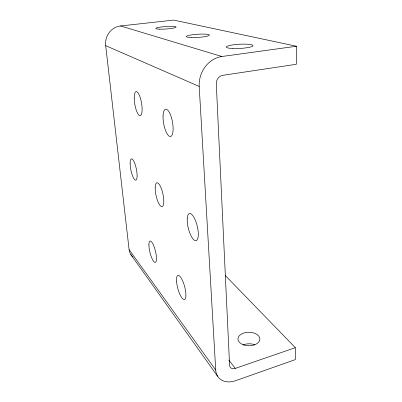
<?xml version="1.0" encoding="UTF-8"?>
<svg xmlns="http://www.w3.org/2000/svg" width="402" height="402" viewBox="0 0 402 402"><rect width="100%" height="100%" fill="white"/><g stroke="black" fill="none" stroke-linecap="round" stroke-linejoin="round"><path stroke-width="0.6" d="M295.344 347.675L295.299 359.614L235.808 380.634A21.643 15.618 -42.5 0 1 215.713 370.061L129.102 249.652L105.691 45.667A17.603 16.623 -87.9 0 1 120.54 25.964L173.689 20.1L296.43 46.24L296.364 64.275L222.698 75.335A7.563 6.573 -69.3 0 0 216.286 83.787L229.587 365.317A6.181 4.462 -42.5 0 0 235.281 368.403L295.344 347.675L225.341 275.581M120.54 25.964L221.889 56.506L296.43 46.24M105.691 45.667L199.206 86.435L215.713 370.061M228.788 359.976L235.281 368.403M130.791 254.506L217.588 376.232M133.012 257.039A15.206 12.874 -38.9 0 1 129.102 249.652M199.206 86.435A26.477 23.02 -69.3 0 1 221.889 56.506M243.009 345.006A10.844 6.894 0.6 0 1 254.878 344.8M187.252 218.457A13.985 4.593 76.3 0 0 194.895 240.552A13.985 4.593 76.3 0 0 196.126 222.286A13.985 4.593 76.3 0 0 187.252 218.457M155.177 187.669A12.206 3.528 77.7 0 0 161.483 206.598A12.206 3.528 77.7 0 0 161.825 189.885A12.206 3.528 77.7 0 0 155.177 187.669M163.051 116.077A13.879 4.482 79.9 0 0 170.282 136.529A13.879 4.482 79.9 0 0 170.9 115.922A13.879 4.482 79.9 0 0 163.051 116.077M134.213 98.028A12.226 3.427 80.3 0 0 140.203 115.696A12.226 3.427 80.3 0 0 140.092 97.199A12.226 3.427 80.3 0 0 134.213 98.028M176.568 281.455A12.492 3.543 75 0 0 184.201 299.58A12.492 3.543 75 0 0 182.89 281.405A12.492 3.543 75 0 0 176.568 281.455M148.916 244.627A11 2.819 76.3 0 0 154.499 262.199A11 2.819 76.3 0 0 154.664 248.285A11 2.819 76.3 0 0 148.916 244.627M130.122 163.609A10.864 2.784 78.4 0 0 135.459 180.151A10.864 2.784 78.4 0 0 135.258 164.79A10.864 2.784 78.4 0 0 130.122 163.609M232.718 48.491A13.361 2.095 -3 0 0 252.999 45.717A13.361 2.095 -3 0 0 233.255 44.828A13.361 2.095 -3 0 0 232.718 48.491M191.231 37.527A11.542 1.583 -3.6 0 0 209.352 35.255A11.542 1.583 -3.6 0 0 193.071 34.678A11.542 1.583 -3.6 0 0 191.231 37.527M159.634 29.17A10.186 1.231 -4 0 0 175.986 27.261A10.186 1.231 -4 0 0 162.182 26.884A10.186 1.231 -4 0 0 159.634 29.17M243.326 344.785A10.939 6.754 0.4 0 0 259.853 339.127A10.939 6.754 0.4 0 0 243.562 333.087A10.939 6.754 0.4 0 0 243.326 344.785"/></g></svg>
